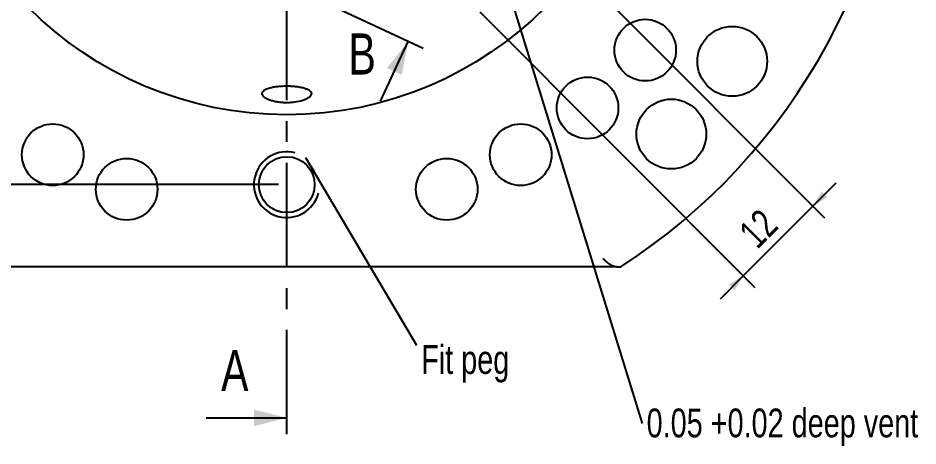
# Model space of a CAD drawing. Header units: millimetres. Extents: x 8 to 3888, y -9869 to 412.
# Drawn here: x 91.2 to 200.8, y 117 to 169 of the extents above; entities that cross this region are included whole.
import ezdxf

# ---------------------------------------------------------------- set-up
doc = ezdxf.new("R2010")
doc.units = ezdxf.units.MM
doc.linetypes.add('CENTERX2', pattern=[20.32, 12.7, -2.54, 2.54, -2.54])
for name, color, linetype in [('CENTERLINE', 4, 'CENTERX2'), ('DETAIL', 3, 'Continuous'), ('DIMENSIONS', 2, 'Continuous'), ('TEXT', 2, 'Continuous')]:
    doc.layers.add(name, color=color, linetype=linetype)
doc.layers.add('OUTLINE', color=7, linetype='Continuous', lineweight=25)
doc.styles.add('SLDTEXTSTYLE0', font='TXT', dxfattribs={"width": 0.75})
doc.dimstyles.new('SLDDIMSTYLE1', dxfattribs={"dimtxt": 3.5, "dimasz": 2, "dimexe": 0, "dimexo": 0.0625, "dimgap": 0.875, "dimtad": 1, "dimrnd": 1e-09, "dimzin": 12, "dimdsep": 46, "dimtxsty": 'SLDTEXTSTYLE0', "dimsah": 1, "dimcen": 0.09, "dimadec": 0, "dimazin": 3, "dimtfac": 1, "dimtofl": 0, "dimtmove": 0, "dimatfit": 3, "dimfxl": 0, "dimfrac": 2, "dimtolj": 1, "dimtzin": 12, "dimarcsym": 0})
doc.dimstyles.new('SLDDIMSTYLE2', dxfattribs={"dimtxt": 3.5, "dimasz": 2, "dimexe": 0, "dimexo": 0.0625, "dimgap": 0.875, "dimtad": 1, "dimdec": 4, "dimzin": 12, "dimdsep": 46, "dimtxsty": 'SLDTEXTSTYLE0', "dimsah": 1, "dimcen": 0.09, "dimazin": 3, "dimtfac": 1, "dimtofl": 0, "dimtmove": 0, "dimatfit": 3, "dimfxl": 0, "dimfrac": 2, "dimtolj": 1, "dimtzin": 12, "dimarcsym": 0})
doc.dimstyles.new('SLDDIMSTYLE3', dxfattribs={"dimtxt": 3.5, "dimasz": 2, "dimexe": 0, "dimexo": 0.0625, "dimgap": 0.875, "dimtad": 1, "dimrnd": 1e-09, "dimzin": 12, "dimdsep": 46, "dimtxsty": 'SLDTEXTSTYLE0', "dimsah": 1, "dimcen": 0.09, "dimadec": 0, "dimazin": 3, "dimtfac": 1, "dimtmove": 0, "dimatfit": 0, "dimfxl": 0, "dimfrac": 2, "dimtolj": 1, "dimtzin": 12, "dimarcsym": 0})
doc.dimstyles.new('SLDDIMSTYLE4', dxfattribs={"dimtxt": 0.18, "dimasz": 2, "dimexe": 0, "dimexo": 0.0625, "dimgap": 0, "dimtad": 0, "dimtih": 1, "dimtoh": 1, "dimdec": 0, "dimrnd": 1e-09, "dimzin": 0, "dimdsep": 46, "dimtxsty": 'Standard', "dimsah": 1, "dimcen": 0.09, "dimadec": 0, "dimazin": 0, "dimtfac": 2, "dimtdec": 0, "dimtofl": 0, "dimtmove": 0, "dimatfit": 3, "dimfxl": 0, "dimfrac": 2, "dimtolj": 1, "dimtzin": 0, "dimarcsym": 0})
doc.dimstyles.new('SLDDIMSTYLE5', dxfattribs={"dimtxt": 0.18, "dimasz": 1, "dimexe": 0, "dimexo": 0.0625, "dimgap": 0, "dimtad": 0, "dimtih": 1, "dimtoh": 1, "dimdec": 0, "dimrnd": 1e-09, "dimzin": 0, "dimdsep": 46, "dimtxsty": 'Standard', "dimblk1": 'DOT', "dimblk2": 'DOT', "dimsah": 1, "dimcen": 0.09, "dimadec": 0, "dimazin": 0, "dimtfac": 1, "dimtdec": 0, "dimtofl": 0, "dimtmove": 0, "dimatfit": 3, "dimldrblk": 'DOT', "dimfxl": 0, "dimfrac": 2, "dimtolj": 1, "dimtzin": 0, "dimarcsym": 0})

# ---------------------------------------------------------------- blocks, each defined once
blk = doc.blocks.new('_D_3')
at = {"layer": 'DIMENSIONS'}
blk.add_arc((62.36, 201.76), 57.78, 335, 0, dxfattribs=at)
for points in [[(120.14, 201.76), (119.61, 199.77), (120.61, 199.75)], [(114.73, 177.34), (116, 178.96), (115.08, 179.37)]]:
    blk.add_solid(points, dxfattribs=at)
at = {"layer": 'DIMENSIONS', "insert": (113.61, 186.79), "char_height": 3.5, "attachment_point": 1, "rotation": 77.5, "style": 'SLDTEXTSTYLE0'}
blk.add_mtext('25°', dxfattribs=at)
blk = doc.blocks.new('_D_4')
at = {"layer": 'DIMENSIONS'}
for p, q in [((47.91, 201.76), (37.91, 201.76)), ((39.91, 148.76), (39.91, 201.76)), ((122.91, 148.76), (37.91, 148.76))]:
    blk.add_line(p, q, dxfattribs=at)
for points in [[(39.91, 201.76), (39.41, 199.76), (40.41, 199.76)], [(39.91, 148.76), (40.41, 150.76), (39.41, 150.76)]]:
    blk.add_solid(points, dxfattribs=at)
at = {"layer": 'DIMENSIONS', "insert": (35.4, 172.67), "char_height": 3.5, "attachment_point": 1, "rotation": 90, "style": 'SLDTEXTSTYLE0'}
blk.add_mtext('53', dxfattribs=at)
blk = doc.blocks.new('_D_5')
at = {"layer": 'DIMENSIONS'}
for p, q in [((155.9, 178.25), (189.42, 144.74)), ((147.42, 169.77), (180.93, 136.25)), ((188, 146.15), (190.83, 148.98)), ((179.52, 137.67), (188, 146.15)), ((179.52, 137.67), (176.69, 134.84))]:
    blk.add_line(p, q, dxfattribs=at)
for points in [[(188, 146.15), (189.77, 147.21), (189.06, 147.92)], [(179.52, 137.67), (177.75, 136.61), (178.46, 135.9)]]:
    blk.add_solid(points, dxfattribs=at)
at = {"layer": 'DIMENSIONS', "insert": (178.74, 143.27), "char_height": 3.5, "attachment_point": 1, "rotation": 45, "style": 'SLDTEXTSTYLE0'}
blk.add_mtext('12', dxfattribs=at)
blk = doc.blocks.new('SW_NOTE_5')
at = {"layer": 'TEXT', "color": 0, "insert": (0.54, 1.8), "char_height": 3.5, "attachment_point": 1, "style": 'SLDTEXTSTYLE0'}
blk.add_mtext('0.05 +0.02 deep vent', dxfattribs=at)
blk = doc.blocks.new('_DOT')
at = {"color": 0, "linetype": 'ByBlock', "lineweight": -2}
blk.add_line((-0.5, 0), (-1, 0), dxfattribs=at)
at = {"color": 0, "linetype": 'ByBlock', "const_width": 0.5}
blk.add_lwpolyline([(-0.25, 0, 1), (0.25, 0, 1)], format="xyb", close=True, dxfattribs=at)

msp = doc.modelspace()

# ---------------------------------------------------------------- linework, layer by layer
at = {"layer": 'CENTERLINE'}
for p, q in [((123.91153, 118.38715), (123.91153, 279.77333)), ((140.52482, 165.30781), (110.29108, 179.40604))]:
    msp.add_line(p, q, dxfattribs=at)
at = {"layer": 'CENTERLINE', "linetype": 'Continuous'}
for p, q in [((135.33126, 158.90259), (138.71221, 166.15305)), ((114.11438, 120.38715), (123.91153, 120.38715))]:
    msp.add_line(p, q, dxfattribs=at)
at = {"layer": 'CENTERLINE'}
for points in [[(138.71221, 166.15305), (136.11543, 162.95044), (137.92804, 162.1052)], [(123.91153, 120.38715), (119.91153, 121.38715), (119.91153, 119.38715)]]:
    msp.add_solid(points, dxfattribs=at)
at = {"layer": 'DETAIL'}
msp.add_arc((123.91153, 148.75653), 4, 75, 345, dxfattribs=at)
at = {"layer": 'OUTLINE'}
msp.add_line((164.10953, 138.75653), (83.71353, 138.75653), dxfattribs=at)
for centre, radius in [((123.91153, 201.75653), 44.5), ((167.57606, 165.11764), 3.75), ((178.18035, 163.75709), 4.25), ((160.55042, 158.092), 3.75), ((170.75735, 154.91071), 4.25), ((95.41153, 152.39309), 3.75), ((152.41153, 152.39309), 3.75), ((104.41638, 148.19405), 3.75), ((123.91153, 148.75653), 3.4), ((143.40668, 148.19405), 3.75)]:
    msp.add_circle(centre, radius, dxfattribs=at)
msp.add_arc((123.91153, 201.75653), 75, 302.8598804, 57.1401196, dxfattribs=at)
for points, knots in [([(125.8683, 159.00166), (126.01849, 159.05197), (126.15349, 159.10668), (126.39437, 159.22388), (126.50116, 159.2871), (126.67834, 159.41726), (126.74887, 159.48389), (126.8541, 159.61971), (126.88851, 159.68934), (126.91777, 159.82501), (126.91339, 159.89176), (126.86572, 160.02304), (126.82245, 160.08654), (126.70038, 160.2064), (126.6207, 160.26367), (126.42656, 160.37062), (126.31407, 160.41943), (126.05904, 160.50863), (125.9147, 160.54935), (125.60588, 160.61984), (125.44103, 160.64993), (125.09031, 160.70043), (124.90454, 160.72064), (124.52788, 160.75), (124.33504, 160.75944), (123.93998, 160.76773), (123.74376, 160.76642), (123.35565, 160.75332), (123.16145, 160.74132), (122.78763, 160.70681), (122.60887, 160.68453), (122.26745, 160.62946), (122.10397, 160.59632), (121.8072, 160.5214), (121.67207, 160.4794), (121.42885, 160.3854), (121.32269, 160.33393), (121.14633, 160.22451), (121.07474, 160.16578), (120.96865, 160.04183), (120.93499, 159.9779), (120.90533, 159.84602), (120.90978, 159.7773), (120.95716, 159.64078), (120.99957, 159.57275), (121.12196, 159.43749), (121.20244, 159.37034), (121.3945, 159.24324), (121.50668, 159.1825), (121.76453, 159.06752), (121.90663, 159.01494), (122.21412, 158.92066), (122.3817, 158.87847), (122.73292, 158.80789), (122.91512, 158.77959), (123.29255, 158.73724), (123.48938, 158.72327), (123.87996, 158.71132), (124.07545, 158.71303), (124.46681, 158.73208), (124.66043, 158.74947), (125.21751, 158.82264), (125.56792, 158.90103), (125.8683, 159.00166)], [0, 0, 0, 0, 0.03125, 0.03125, 0.0625, 0.0625, 0.09375, 0.09375, 0.125, 0.125, 0.15625, 0.15625, 0.1875, 0.1875, 0.21875, 0.21875, 0.25, 0.25, 0.28125, 0.28125, 0.3125, 0.3125, 0.34375, 0.34375, 0.375, 0.375, 0.40625, 0.40625, 0.4375, 0.4375, 0.46875, 0.46875, 0.5, 0.5, 0.53125, 0.53125, 0.5625, 0.5625, 0.59375, 0.59375, 0.625, 0.625, 0.65625, 0.65625, 0.6875, 0.6875, 0.71875, 0.71875, 0.75, 0.75, 0.78125, 0.78125, 0.8125, 0.8125, 0.84375, 0.84375, 0.875, 0.875, 0.90625, 0.90625, 0.9375, 0.9375, 1, 1, 1, 1]), ([(164.10953, 138.75653), (163.96884, 138.75653), (163.83262, 138.78218), (163.55679, 138.88267), (163.41828, 138.95779), (163.14329, 139.14277), (163.00321, 139.25508), (162.7958, 139.43531), (162.72675, 139.49757), (162.58764, 139.6253), (162.51648, 139.69181), (162.44723, 139.75653)], [0, 0, 0, 0, 0.25, 0.25, 0.5, 0.5, 0.75, 0.75, 0.875, 0.875, 1, 1, 1, 1]), ([(164.10953, 138.75653), (164.24851, 138.75653), (164.37284, 138.75653), (164.55158, 138.75653), (164.60551, 138.75653), (164.60551, 138.75653)], [0, 0, 0, 0, 0.5, 0.5, 1, 1, 1, 1])]:
    msp.add_open_spline(points, degree=3, knots=knots, dxfattribs=at)

# ---------------------------------------------------------------- block references
at = {"layer": 'TEXT'}
msp.add_blockref('SW_NOTE_5', (167.20921, 119.72084), dxfattribs=at)

# ---------------------------------------------------------------- texts
at = {"layer": 'CENTERLINE', "char_height": 5, "attachment_point": 1, "style": 'SLDTEXTSTYLE0'}
for s, insert in [('B', (131.4277, 167.15331)), ('A', (115.91153, 128.63787))]:
    msp.add_mtext(s, dxfattribs=dict(at, insert=insert))
at = {"layer": 'TEXT', "insert": (140.28629, 129.2342), "char_height": 3.5, "attachment_point": 1, "style": 'SLDTEXTSTYLE0'}
msp.add_mtext('Fit peg', dxfattribs=at)

# ---------------------------------------------------------------- dimensions: what is measured, and where the dimension line sits
at = {"layer": 'DIMENSIONS'}
for base, p1, p2, angle, dimstyle, picture, middle in [((39.91153, 201.75653), (123.91153, 148.75653), (48.91153, 201.75653), 90, 'SLDDIMSTYLE1', '_D_4', (39.91153, 175.25653)), ((188.00205, 146.15129), (146.7091, 170.47368), (155.19438, 178.95896), 45, 'SLDDIMSTYLE3', '_D_5', (183.75941, 141.90865))]:
    dim = msp.add_linear_dim(base=base, p1=p1, p2=p2, angle=angle, dimstyle=dimstyle, dxfattribs=at)
    dim.commit()
    dim.dimension.update_dxf_attribs({"geometry": picture, "text_midpoint": middle, "dimtype": 160})
dim = msp.add_angular_dim_2l(base=(118.77177, 189.25041), line1=((110.29108, 179.40604), (140.52482, 165.30781)), line2=((198.91153, 201.75653), (48.91153, 201.75653)), dimstyle='SLDDIMSTYLE2', dxfattribs=at)
dim.commit()
dim.dimension.update_dxf_attribs({"geometry": '_D_3', "text_midpoint": (118.77177, 189.25041), "dimtype": 162})

# ---------------------------------------------------------------- leaders
at = {"layer": 'TEXT'}
for points, dimstyle in [([(98.26484, 183.04696), (59.3652, 137.81044)], 'SLDDIMSTYLE4'), ([(149.66923, 176.46694), (167.20921, 119.72084)], 'SLDDIMSTYLE5'), ([(126.18649, 152.0466), (139.73669, 129.24768)], 'SLDDIMSTYLE4')]:
    msp.add_leader(points, dimstyle=dimstyle, dxfattribs=at)

doc.saveas('drawing.dxf')
